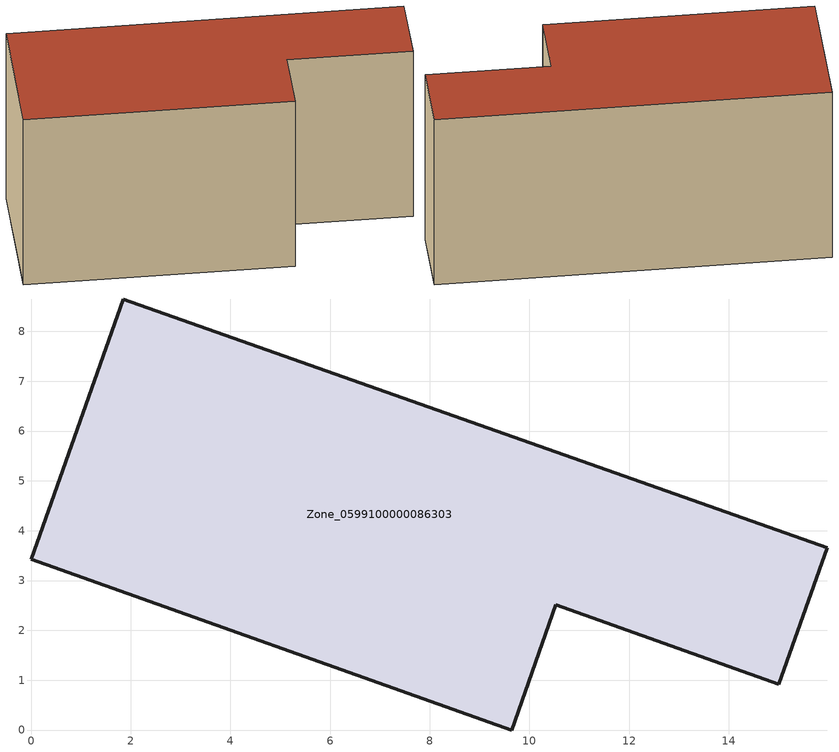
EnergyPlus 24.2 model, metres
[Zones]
Zone_0599100000086303
 floor ground (C_G): 0,3.43 1.85,8.65 15.98,3.66 15.01,0.92 10.53,2.51 9.64,0 z0.57
 wall outside (C_F): 1.85,8.65 0,3.43 9.64,0 10.53,2.51 15.01,0.92 15.98,3.66 1.85,8.65 z0.57:8.17
 roof outside (C_R): 15.98,3.66 1.85,8.65 0,3.43 9.64,0 10.53,2.51 15.01,0.92 z8.17
[BUILDING]
Pand.0599100000086303: North Axis=0; Terrain=City; Loads Convergence Tolerance Value=0.04; Temperature Convergence Tolerance Value=0.4; Solar Distribution=FullExterior; Maximum Number of Warmup Days=25; Minimum Number of Warmup Days=1
[Site:Location]
Rotterdam.The.Hague.AP_ZH_NLD Design_Conditions: Latitude=51.96; Longitude=4.45; Time Zone=1; Elevation=-4.5
[SITE:GROUNDTEMPERATURE:BUILDINGSURFACE]
18, 18, 18, 18, 18, 18, 18, 18, 18, 18, 18, 18
[MATERIAL] Thermal Absorptance=0.9; Solar Absorptance=0.7; Visible Absorptance=0.7
Name | Roughness | Thickness | Conductivity | Density | Specific Heat
G.TI.1975-1991 | MediumSmooth | 0.15 | 0.288461 | 540 | 1210
F.TI.1975-1991 | Rough | 0.3 | 0.230769 | 1920 | 840
R.TI.1975-1991 | MediumRough | 0.2 | 0.153846 | 1500 | 1000
[CONSTRUCTION]
C_G: G.TI.1975-1991
C_F: F.TI.1975-1991
C_R: R.TI.1975-1991
[ZONE]
Zone_0599100000086303: Type=1; Multiplier=1; Ceiling Height=Autocalculate; Volume=Autocalculate; Floor Area=autocalculate; Part of Total Floor Area=Yes
[ZONEINFILTRATION:DESIGNFLOWRATE]
Infil_Zone_0599100000086303: Zone or ZoneList or Space or SpaceList=Zone_0599100000086303; Schedule=AlwaysOn; Design Flow Rate Calculation Method=Flow/Area; Flow Rate per Floor Area=0.003; Constant Term Coefficient=1; Temperature Term Coefficient=0; Velocity Term Coefficient=0; Velocity Squared Term Coefficient=0
[HVACTEMPLATE:ZONE:IDEALLOADSAIRSYSTEM]
Zone_0599100000086303: Maximum Heating Supply Air Temperature=50; Minimum Cooling Supply Air Temperature=13; Maximum Heating Supply Air Humidity Ratio=0.0156; Minimum Cooling Supply Air Humidity Ratio=0.0077; Heating Limit=NoLimit; Cooling Limit=NoLimit; Dehumidification Control Type=ConstantSensibleHeatRatio; Cooling Sensible Heat Ratio=0.7; Dehumidification Setpoint=60; Humidification Control Type=None; Humidification Setpoint=30; Outdoor Air Method=None; Outdoor Air Flow Rate per Person=0.00944; Outdoor Air Flow Rate per Zone Floor Area=0; Outdoor Air Flow Rate per Zone=0; Demand Controlled Ventilation Type=None; Outdoor Air Economizer Type=NoEconomizer; Heat Recovery Type=None; Sensible Heat Recovery Effectiveness=0.7; Latent Heat Recovery Effectiveness=0.65
[ZONECONTROL:THERMOSTAT]
ThermostatControl_Zone_0599100000086303: Zone or ZoneList=Zone_0599100000086303; Control Type Schedule=DualSetpointControlType; Control 1=Thermostat_Zone_0599100000086303; Temperature Difference Between Cutout And Setpoint=0
[THERMOSTATSETPOINT:DUALSETPOINT]
Thermostat_Zone_0599100000086303: Heating Setpoint Temperature Schedule=HeatingSetpoint_Zone_0599100000086303; Cooling Setpoint Temperature Schedule=CoolingSetpoint_Zone_0599100000086303
[SCHEDULE:COMPACT]
HeatingSetpoint_Zone_0599100000086303: Through: 12/31, For: AllDays, Until: 24:00, 21
CoolingSetpoint_Zone_0599100000086303: Through: 12/31, For: AllDays, Until: 24:00, 24
DualSetpointControlType: Through: 12/31, For: AllDays, Until: 24:00, 4
AlwaysOn: Through: 12/31, For: AllDays, Until: 24:00, 1
